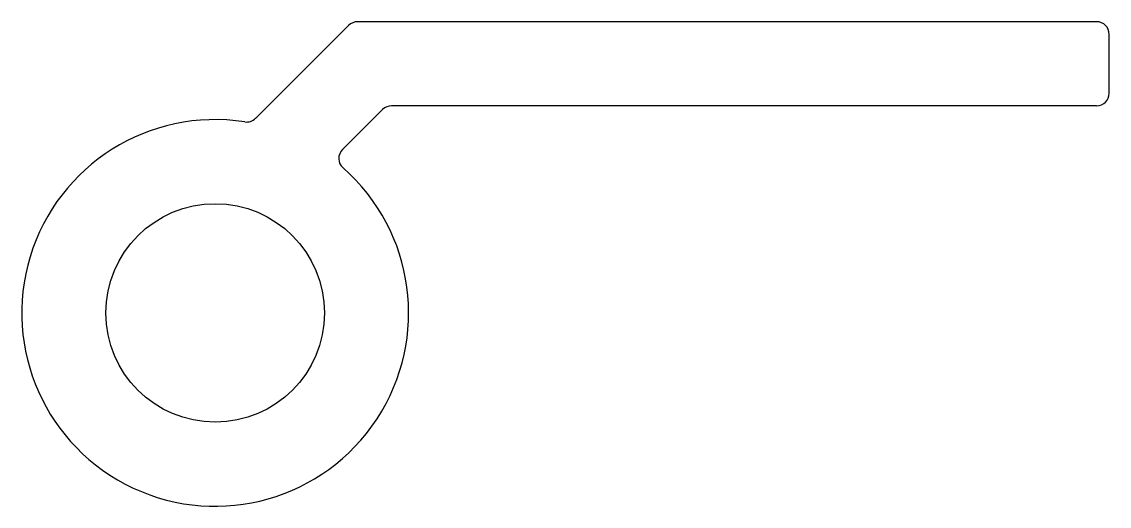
# Model space of a CAD drawing. Extents: x 707.8 to 733.7, y 506.1 to 517.6.
import ezdxf

# ---------------------------------------------------------------- set-up
doc = ezdxf.new("R2010")
doc.units = 0
doc.layers.get('0').update_dxf_attribs({"linetype": 'CONTINUOUS'})

msp = doc.modelspace()

# ---------------------------------------------------------------- linework, layer by layer
at = {"linetype": 'BYBLOCK'}
for p, q in [((715.57, 517.517), (713.354, 515.306)), ((733.357, 517.605), (715.782, 517.605)), ((733.657, 515.905), (733.657, 517.305)), ((716.377, 515.517), (715.423, 514.565)), ((733.357, 515.605), (716.589, 515.605))]:
    msp.add_line(p, q, dxfattribs=at)
msp.add_circle((712.396, 510.676), 2.6, dxfattribs=at)
for centre, radius, start, end in [((715.782, 517.305), 0.3, 90, 134.9461), ((733.357, 517.305), 0.3, 0, 90), ((733.357, 515.905), 0.3, 270, 0), ((716.589, 515.305), 0.3, 90, 134.9461), ((712.396, 510.676), 4.6, 81.2335, 48.622), ((713.143, 515.519), 0.3, 261.2335, 314.9461), ((715.635, 514.353), 0.3, 134.9461, 228.622)]:
    msp.add_arc(centre, radius, start, end, dxfattribs=at)

doc.saveas('drawing.dxf')
